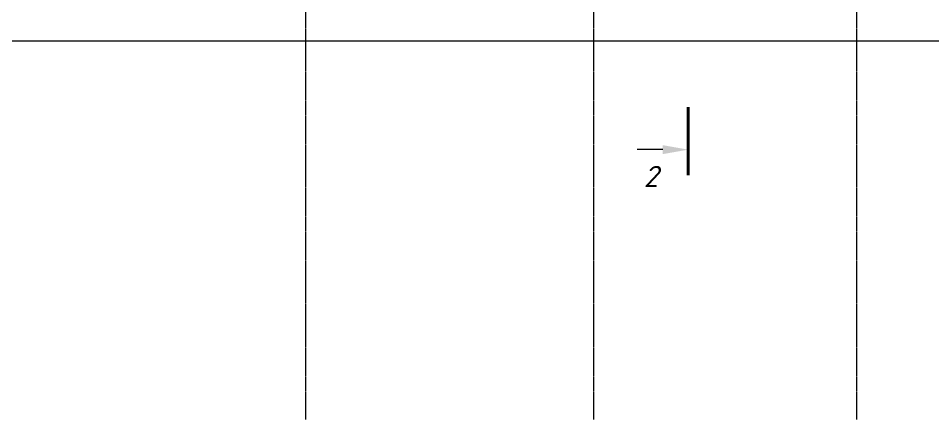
# Model space of a CAD drawing. Header units: millimetres. Extents: x -5016 to 23572, y 233981 to 377995.
# Drawn here: x 2713 to 13500, y 293981 to 298717 of the extents above; entities that cross this region are included whole.
import ezdxf

# ---------------------------------------------------------------- set-up
doc = ezdxf.new("R2010")
doc.units = ezdxf.units.MM
doc.linetypes.add('Осевая 12-2-2', pattern=[16, 12, -2, 0, -2])
doc.linetypes.add('Пунктир 2-1_5', pattern=[3.5, 2, -1.5])
for name, color, linetype, lineweight in [('A-FLOR', 9, 'Continuous', 13), ('G-ANNO-SYMB', 8, 'Continuous', 13), ('S-GRID', 8, 'Continuous', 13), ('АР_подложка', 8, 'Continuous', 13)]:
    doc.layers.add(name, color=color, linetype=linetype, lineweight=lineweight)
doc.styles.add('ISOCPEUR_I', font='isocpeui.ttf', dxfattribs={"height": 250})

# ---------------------------------------------------------------- blocks, each defined once
blk = doc.blocks.new('Разрез - Номер сзади-3578-Этаж 2 - План кровли')
at = {"layer": 'G-ANNO-SYMB'}
blk.add_hatch(color=256, dxfattribs=at).paths.add_polyline_path([(2.47, -3), (3, 0), (3.53, -3)])
at = {"layer": 'G-ANNO-SYMB', "lineweight": 40}
blk.add_line((0, 0), (8, 0), dxfattribs=at)
at = {"layer": 'G-ANNO-SYMB'}
blk.add_line((3, -3), (3, -6), dxfattribs=at)
blk = doc.blocks.new('АР_k2roof1')
at = {"layer": 'A-FLOR'}
blk.add_line((1418, 3123), (22918, 3123), dxfattribs=at)
at = {"layer": 'G-ANNO-SYMB', "linetype": 'Пунктир 2-1_5'}
blk.add_line((12783, 1862), (12783, 1540), dxfattribs=at)
at = {"layer": 'S-GRID', "color": 251, "linetype": 'Осевая 12-2-2', "true_color": 0x646464}
for p, q in [((8268, 22575), (8268, -1346)), ((11668, 22575), (11668, -1346)), ((14768, 22575), (14768, -1346))]:
    blk.add_line(p, q, dxfattribs=at)
at = {"layer": 'G-ANNO-SYMB', "extrusion": (0, 0, -1), "xscale": 99.99999999999993, "yscale": 99.99999999999993, "zscale": 99.99999999999993, "rotation": 90.00000000000156}
blk.add_blockref('Разрез - Номер сзади-3578-Этаж 2 - План кровли', (-12783, 1540), dxfattribs=at)
at = {"layer": 'G-ANNO-SYMB', "insert": (12258, 1649), "char_height": 250, "width": 224.47, "attachment_point": 1, "style": 'ISOCPEUR_I', "bg_fill": 3, "box_fill_scale": 0, "bg_fill_color": 256, "bg_fill_true_color": 3254780160, "bg_fill_transparency": 256}
blk.add_mtext('\\fISOCPEUR|b0|i1|c204|p34|;2', dxfattribs=at)

msp = doc.modelspace()

# ---------------------------------------------------------------- block references
at = {"layer": 'АР_подложка'}
msp.add_blockref('АР_k2roof1', (-2168, 295327), dxfattribs=at)

doc.saveas('drawing.dxf')
